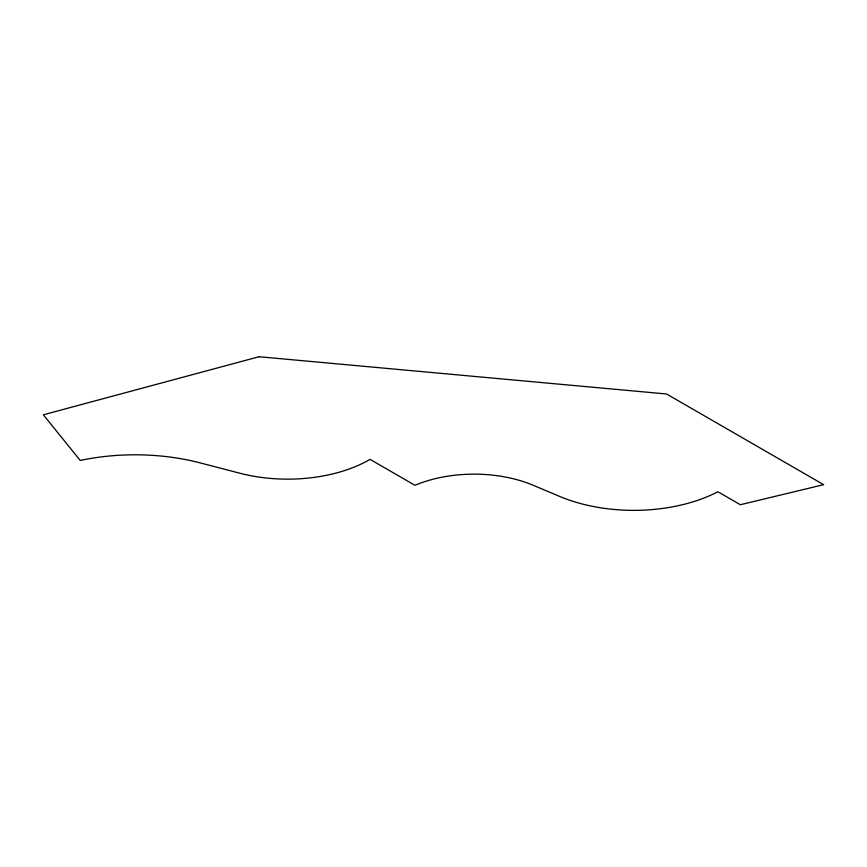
<?xml version="1.0" encoding="UTF-8"?>
<svg xmlns="http://www.w3.org/2000/svg" width="867" height="867" viewBox="0 0 867 867"><rect width="100%" height="100%" fill="white"/><g stroke="black" fill="none" stroke-linecap="round" stroke-linejoin="round"><path stroke-width="1.3" d="M259.07 356.727L43.35 414.805L80.23 460.464A158.206 91.338 0 0 1 200.082 462.87L239.834 473.219A116.341 67.171 0 0 0 370.079 459.38L414.957 485.292A100.312 57.916 0 0 1 533.27 485.292L559.551 496.379A125.888 72.687 0 0 0 717.909 491.762L740.353 504.724L823.65 484.675L666.56 393.986L259.07 356.727"/></g></svg>
